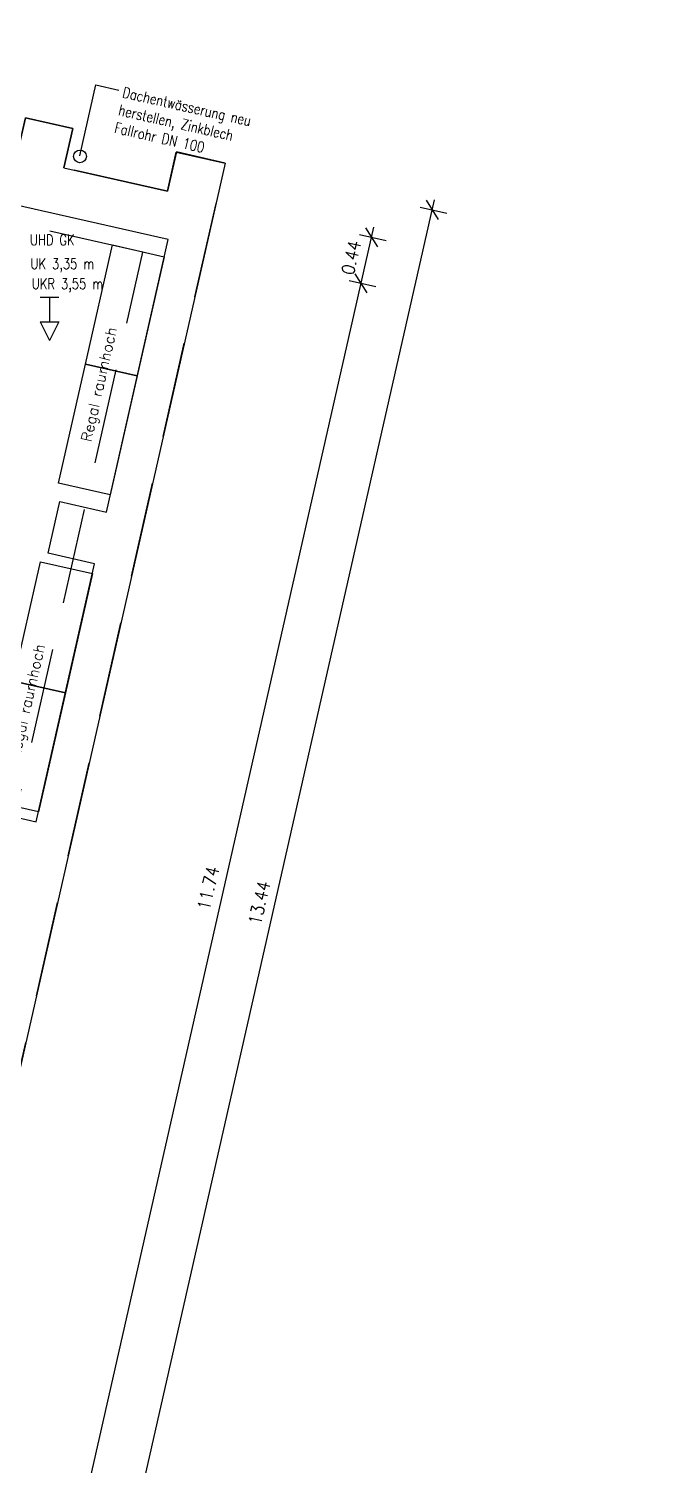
# Model space of a CAD drawing. Header units: metres. Extents: x -7 to 99688, y -10762 to -90.
# Drawn here: x 109.31 to 115.22, y -148.47 to -134.94 of the extents above; entities that cross this region are included whole.
import ezdxf
from ezdxf.enums import TextEntityAlignment as Align

# ---------------------------------------------------------------- set-up
doc = ezdxf.new("R2010")
doc.units = ezdxf.units.M
doc.header["$LTSCALE"] = 0.03
doc.linetypes.add('GESTRICHELT', pattern=[9, 6, -3])
doc.linetypes.add('GESTRICHELT2', pattern=[4.5, 3, -1.5])
for name, color, linetype in [('A_bemaßung', 2, 'CONTINUOUS'), ('A_Dach', 10, 'CONTINUOUS'), ('A_möbel_neu', 1, 'CONTINUOUS'), ('A_text', 5, 'CONTINUOUS'), ('A_verdeckt', 8, 'GESTRICHELT2'), ('A_wände', 6, 'CONTINUOUS')]:
    doc.layers.add(name, color=color, linetype=linetype)
doc.styles.add('BOLDSIMP_FNT', font='TXT.shx', dxfattribs={"width": 0.9, "height": 0.12})
doc.styles.add('SIMPLEX', font='simplex.shx', dxfattribs={"width": 0.8, "height": 0.1})
doc.styles.get("Standard").update_dxf_attribs({"font": 'txt', "height": 1})

# ---------------------------------------------------------------- blocks, each defined once
blk = doc.blocks.new('SLASH1')
at = {"layer": 'A_bemaßung', "color": 2, "linetype": 'Continuous'}
for p, q in [((0.07663, 0.07663), (-0.07319, -0.07319)), ((0, -0.14068), (0, 0.11466))]:
    blk.add_line(p, q, dxfattribs=at)
blk = doc.blocks.new('Keller_bibo')
at = {"layer": 'A_verdeckt', "linetype": 'GESTRICHELT', "ltscale": 5}
for points in [[(108.191, -249.312), (111.164, -236.205), (110.704, -236.1), (110.62, -236.47), (109.644, -236.249), (109.728, -235.879), (109.283, -235.778), (109.2, -236.146), (106.731, -235.586), (106.815, -235.218), (106.363, -235.116), (106.278, -235.49), (103.832, -234.935), (103.917, -234.561), (103.519, -234.471), (103.464, -234.713), (100.948, -234.143), (101.004, -233.9), (100.581, -233.804), (100.526, -234.044), (98.014, -233.474), (98.068, -233.234), (97.636, -233.136)], [(89.201, -244.014), (107.848, -248.244), (110.389, -237.045), (91.742, -232.816), (89.201, -244.014)]]:
    blk.add_lwpolyline(points, dxfattribs=at)

msp = doc.modelspace()

# ---------------------------------------------------------------- linework, layer by layer
at = {"layer": 'A_bemaßung', "linetype": 'Continuous'}
for p, q in [((110.11895, -149.85175), (113.13623, -136.54965)), ((109.71712, -149.36293), (112.56475, -136.8088))]:
    msp.add_line(p, q, dxfattribs=at)
at = {"layer": 'A_bemaßung'}
for p, q in [((109.42139, -137.46711), (109.59786, -137.46711)), ((109.50963, -137.46711), (109.50963, -137.7002)), ((109.42139, -137.7002), (109.59786, -137.7002)), ((109.42139, -137.7002), (109.50963, -137.87667)), ((109.59786, -137.7002), (109.50963, -137.87667))]:
    msp.add_line(p, q, dxfattribs=at)
at = {"layer": 'A_Dach'}
msp.add_circle((109.79625, -136.14206), 0.06, dxfattribs=at)
at = {"layer": 'A_möbel_neu'}
for points in [[(110.10262, -136.97605), (110.59023, -137.08665), (110.33585, -138.20816), (109.84824, -138.09756)], [(109.84824, -138.09756), (110.33585, -138.20816), (110.08147, -139.32968), (109.59385, -139.21908)], [(109.42571, -139.96025), (109.91333, -140.07085), (109.65894, -141.19236), (109.17133, -141.08176)], [(109.17133, -141.08176), (109.65894, -141.19236), (109.40456, -142.31387), (108.91695, -142.20327)]]:
    msp.add_lwpolyline(points, close=True, dxfattribs=at)
at = {"layer": 'A_text'}
for p, q in [((109.79369, -136.1355), (109.94476, -135.46939)), ((109.94476, -135.46939), (110.16332, -135.51895))]:
    msp.add_line(p, q, dxfattribs=at)
at = {"layer": 'A_wände'}
for p, q in [((109.38351, -142.4066), (109.93438, -139.97813)), ((109.93438, -139.97813), (109.49554, -139.87858)), ((108.94466, -142.30707), (109.38351, -142.4066))]:
    msp.add_line(p, q, dxfattribs=at)
at = {"layer": 'A_wände', "linetype": 'Continuous'}
msp.add_lwpolyline([(109.49554, -139.87858), (109.60614, -139.39097), (110.04498, -139.49051), (110.62671, -136.92581), (109.10141, -136.57986), (109.28323, -135.77821), (109.72834, -135.87917), (109.64445, -136.24895), (110.61992, -136.47021), (110.70381, -136.10045), (111.16365, -136.20475), (108.19062, -149.3118), (107.5915, -149.17591), (107.67729, -148.79769), (106.7736, -148.59275), (106.69844, -148.92408), (106.25881, -148.82436)], dxfattribs=at)

# ---------------------------------------------------------------- block references
at = {"layer": 'A_bemaßung', "color": 7, "rotation": 77.21999999999997}
for p in [(113.11411, -136.64717), (112.54263, -136.90633), (112.44468, -137.33816)]:
    msp.add_blockref('SLASH1', p, dxfattribs=at)
at = {"layer": 'A_verdeckt', "linetype": 'GESTRICHELT'}
msp.add_blockref('Keller_bibo', (0, 100), dxfattribs=at)

# ---------------------------------------------------------------- texts
at = {"layer": 'A_bemaßung', "color": 7, "linetype": 'Continuous', "style": 'BOLDSIMP_FNT', "width": 0.9}
for s, p in [('0.44', (112.40792, -137.27418)), ('11.74', (111.05078, -143.25733)), ('13.44', (111.53218, -143.39528))]:
    msp.add_text(s, height=0.12, rotation=76.9, dxfattribs=at).set_placement(p, align=Align.BOTTOM_LEFT)
at = {"layer": 'A_text', "style": 'SIMPLEX', "width": 0.8}
for s, p in [('Dachentwässerung neu', (110.18897, -135.58377)), ('herstellen, Zinkblech', (110.15105, -135.75095)), ('Fallrohr DN 100', (110.11314, -135.91813))]:
    msp.add_text(s, height=0.1, rotation=347.221754, dxfattribs=at).set_placement(p)
for s, p in [('UHD GK', (109.32441, -136.97802)), ('UK 3,35 m', (109.32993, -137.20265)), ('UKR 3,55 m', (109.34249, -137.39101))]:
    msp.add_text(s, height=0.1, dxfattribs=at).set_placement(p)
at = {"layer": 'A_text', "linetype": 'Continuous', "char_height": 0.1, "width": 2.1588896, "attachment_point": 1, "rotation": 77.221754}
for insert in [(109.80347, -138.81442), (109.12659, -141.79862)]:
    msp.add_mtext('{\\Fsimplex.shx;Regal raumhoch}', dxfattribs=dict(at, insert=insert))

doc.saveas('drawing.dxf')
